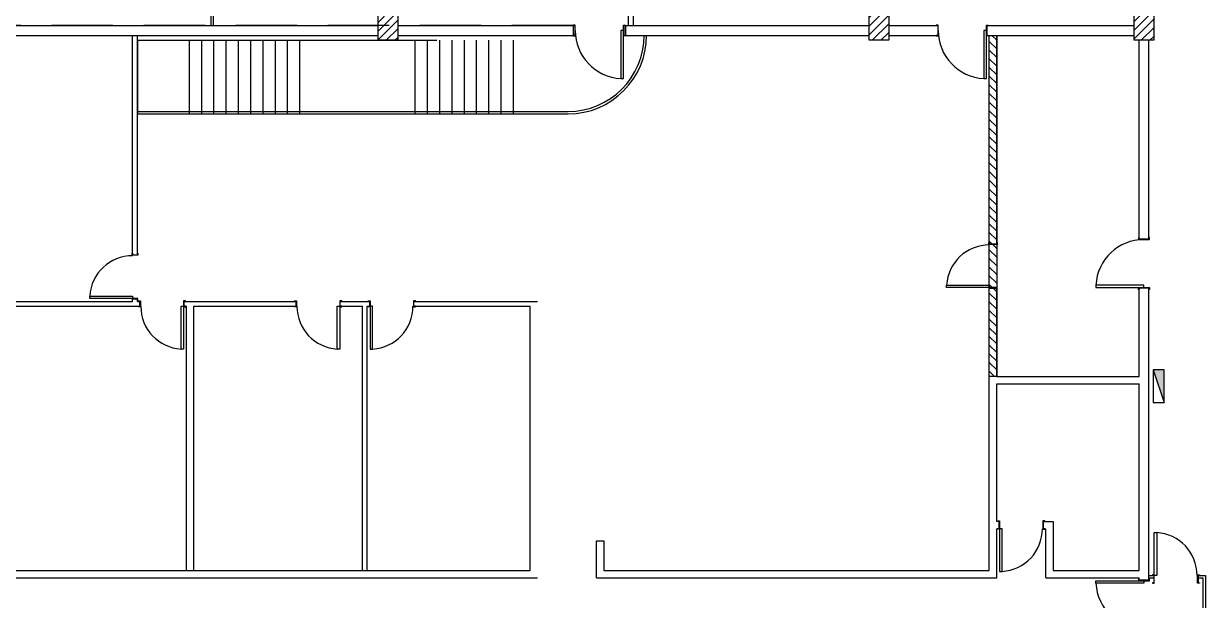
# Model space of a CAD drawing. Header units: millimetres. Extents: x 69.2 to 159.5, y 66.7 to 165.8.
# Drawn here: x 82.35 to 106.42, y 95.71 to 107.46 of the extents above; entities that cross this region are included whole.
import ezdxf

# ---------------------------------------------------------------- set-up
doc = ezdxf.new("R2010")
doc.units = ezdxf.units.MM
doc.linetypes.add('HIDDEN2', pattern=[0.1875, 0.125, -0.0625])
doc.layers.add('CIVIL-ARQ', color=8, linetype='Continuous')

# ---------------------------------------------------------------- blocks, each defined once
blk = doc.blocks.new('A$C3E6B7836')
h = blk.add_hatch()
h.set_pattern_fill('ANSI31', color=256, style=0)
h.set_pattern_definition([(45, (-13.37838, -34.88476), (-0.08838835, 0.08838835), [])])
h.paths.add_polyline_path([(-0.2, -0.3), (-0.2, 0.3), (0.2, 0.3), (0.2, -0.3)])
blk.add_lwpolyline([(-0.2, -0.3), (-0.2, 0.3), (0.2, 0.3), (0.2, -0.3), (-0.2, -0.3)])

msp = doc.modelspace()

# ---------------------------------------------------------------- hatches: boundary and pattern name
at = {"layer": 'CIVIL-ARQ'}
h = msp.add_hatch(dxfattribs=at)
h.set_pattern_fill('ANSI31', color=256, angle=90, style=0)
h.set_pattern_definition([(135, (-12.40844, 255.28243), (-0.08838835, -0.08838835), [])])
h.paths.add_polyline_path([(102.167179, 100.267529), (102.017179, 100.267529), (102.017179, 107.217529), (102.167179, 107.217529)])
h = msp.add_hatch(color=256, dxfattribs=at)
h.dxf.hatch_style = 1
h.paths.add_polyline_path([(105.353838, 100.403331), (105.579171, 100.403331), (105.579171, 99.738124)])

# ---------------------------------------------------------------- linework, layer by layer
for p, q in [((94.767179, 107.417529), (94.767179, 116.784073)), ((94.667179, 107.417529), (94.667179, 116.727621)), ((86.167179, 107.417529), (86.167179, 108.017529)), ((86.217179, 107.417529), (86.217179, 108.017529)), ((79.967179, 107.417529), (89.567179, 107.417529)), ((89.967179, 107.417529), (90.91452, 107.417529)), ((90.639731, 107.417529), (93.543706, 107.417529)), ((93.543706, 107.417529), (93.543706, 107.217529)), ((94.603706, 107.417529), (99.567179, 107.417529)), ((94.603706, 107.417529), (94.603706, 107.217529)), ((99.967179, 107.417529), (100.977179, 107.417529)), ((101.957179, 107.417529), (104.967179, 107.417529)), ((79.967179, 107.217529), (89.567179, 107.217529)), ((84.567179, 102.737529), (84.567179, 107.217529)), ((84.667179, 102.737529), (84.667179, 107.217529)), ((84.667179, 107.117529), (84.667179, 105.617529)), ((84.667179, 107.117529), (90.767179, 107.117529)), ((85.718686, 107.117529), (85.718686, 105.617529)), ((85.968686, 107.117529), (85.968686, 105.617529)), ((86.218686, 107.117529), (86.218686, 105.617529)), ((86.468686, 107.117529), (86.468686, 105.617529)), ((86.718686, 107.117529), (86.718686, 105.617529)), ((86.968686, 107.117529), (86.968686, 105.617529)), ((87.218686, 107.117529), (87.218686, 105.617529)), ((87.468686, 107.117529), (87.468686, 105.617529)), ((87.718686, 107.117529), (87.718686, 105.617529)), ((87.968686, 107.117529), (87.968686, 105.617529)), ((89.967179, 107.217529), (90.91452, 107.217529)), ((90.318686, 107.117529), (90.318686, 105.617529)), ((90.568686, 107.117529), (90.568686, 105.617529)), ((90.639731, 107.217529), (93.543706, 107.217529)), ((90.639731, 107.217529), (90.699731, 107.217529)), ((90.818686, 107.117529), (90.818686, 105.617529)), ((91.068686, 107.117529), (91.068686, 105.617529)), ((91.318686, 107.117529), (91.318686, 105.617529)), ((91.568686, 107.117529), (91.568686, 105.617529)), ((91.818686, 107.117529), (91.818686, 105.617529)), ((92.068686, 107.117529), (92.068686, 105.617529)), ((92.318686, 107.117529), (92.318686, 105.617529)), ((94.603706, 107.217529), (99.567179, 107.217529)), ((99.967179, 107.217529), (100.977179, 107.217529)), ((101.957179, 107.217529), (102.017179, 107.217529)), ((102.017179, 102.957529), (102.017179, 107.217529)), ((102.167179, 107.217529), (104.967179, 107.217529)), ((102.167179, 102.957529), (102.167179, 107.217529)), ((105.067179, 103.057529), (105.067179, 107.117529)), ((105.267179, 103.057529), (105.267179, 107.117529)), ((84.667179, 105.667529), (93.436366, 105.667529)), ((84.667179, 105.617529), (93.436366, 105.617529)), ((102.017179, 96.317529), (102.017179, 102.077529)), ((102.167179, 100.267529), (102.167179, 102.077529)), ((105.067179, 100.267529), (105.067179, 102.077529)), ((105.267179, 96.107529), (105.267179, 102.077529)), ((84.567179, 101.797529), (84.567179, 101.857529)), ((84.667179, 101.797529), (84.667179, 101.857529)), ((79.567179, 101.797529), (84.567179, 101.797529)), ((79.567179, 101.697529), (84.727179, 101.697529)), ((84.667179, 101.797529), (84.727179, 101.797529)), ((85.607179, 101.797529), (87.907179, 101.797529)), ((85.607179, 101.697529), (85.667179, 101.697529)), ((85.667179, 96.317529), (85.667179, 101.697529)), ((85.817179, 96.317529), (85.817179, 101.697529)), ((85.817179, 101.697529), (87.907179, 101.697529)), ((88.787179, 101.797529), (89.407179, 101.797529)), ((88.787179, 101.697529), (89.247179, 101.697529)), ((89.247179, 96.317529), (89.247179, 101.697529)), ((89.347179, 101.697529), (89.407179, 101.697529)), ((89.347179, 96.317529), (89.347179, 101.697529)), ((90.287179, 101.797529), (92.817179, 101.797529)), ((90.287179, 101.697529), (92.667179, 101.697529)), ((92.667179, 96.317529), (92.667179, 101.697529)), ((105.353838, 100.403331), (105.579171, 99.738124)), ((102.167179, 100.267529), (105.067179, 100.267529)), ((102.167179, 97.317529), (102.167179, 100.117529)), ((102.167179, 100.117529), (105.067179, 100.117529)), ((105.067179, 96.317529), (105.067179, 100.117529)), ((102.187179, 97.317529), (102.167179, 97.317529)), ((103.147179, 97.317529), (103.167179, 97.317529)), ((103.167179, 97.317529), (103.317179, 97.317529)), ((103.317179, 97.317529), (103.317179, 96.317529)), ((102.167179, 96.167529), (102.167179, 97.167529)), ((102.187179, 97.167529), (102.167179, 97.167529)), ((103.147179, 97.167529), (103.167179, 97.167529)), ((103.167179, 96.167529), (103.167179, 97.167529)), ((94.017179, 96.167529), (94.017179, 96.917529)), ((94.017179, 96.917529), (94.167179, 96.917529)), ((94.167179, 96.917529), (94.167179, 96.317529)), ((79.567179, 96.317529), (92.667179, 96.317529)), ((94.167179, 96.317529), (102.017179, 96.317529)), ((103.317179, 96.317529), (105.067179, 96.317529)), ((79.367179, 96.167529), (92.817179, 96.167529)), ((94.017179, 96.167529), (102.167179, 96.167529)), ((103.167179, 96.167529), (105.067179, 96.167529)), ((105.067179, 96.107529), (105.067179, 96.167529))]:
    msp.add_line(p, q, dxfattribs=at)
at = {"layer": 'CIVIL-ARQ', "linetype": 'HIDDEN2', "ltscale": 10}
msp.add_line((93.543706, 107.417529), (69.367179, 107.417529), dxfattribs=at)
at = {"layer": 'CIVIL-ARQ'}
for points in [[(93.573706, 107.217529), (93.543706, 107.217529), (93.543706, 107.207529), (93.583706, 107.207529), (93.583706, 107.427529), (93.543706, 107.427529), (93.543706, 107.417529), (93.573706, 107.417529), (93.573706, 107.217529)], [(94.573706, 107.217529), (94.603706, 107.217529), (94.603706, 107.207529), (94.563706, 107.207529), (94.563706, 107.427529), (94.603706, 107.427529), (94.603706, 107.417529), (94.573706, 107.417529), (94.573706, 107.217529)], [(100.967179, 107.217529), (100.937179, 107.217529), (100.937179, 107.207529), (100.977179, 107.207529), (100.977179, 107.427529), (100.937179, 107.427529), (100.937179, 107.417529), (100.967179, 107.417529), (100.967179, 107.217529)], [(101.967179, 107.217529), (101.997179, 107.217529), (101.997179, 107.207529), (101.957179, 107.207529), (101.957179, 107.427529), (101.997179, 107.427529), (101.997179, 107.417529), (101.967179, 107.417529), (101.967179, 107.217529)], [(94.563706, 106.337529), (94.563706, 107.317529), (94.513706, 107.317529), (94.513706, 106.337529), (94.563706, 106.337529)], [(101.957179, 106.337529), (101.957179, 107.317529), (101.907179, 107.317529), (101.907179, 106.337529), (101.957179, 106.337529)], [(102.167179, 100.267529), (102.017179, 100.267529), (102.017179, 107.217529), (102.167179, 107.217529), (102.167179, 100.267529)], [(105.067179, 103.067529), (105.067179, 103.097529), (105.057179, 103.097529), (105.057179, 103.057529), (105.277179, 103.057529), (105.277179, 103.097529), (105.267179, 103.097529), (105.267179, 103.067529), (105.067179, 103.067529)], [(84.667179, 102.747529), (84.667179, 102.777529), (84.677179, 102.777529), (84.677179, 102.737529), (84.557179, 102.737529), (84.557179, 102.777529), (84.567179, 102.777529), (84.567179, 102.747529), (84.667179, 102.747529)], [(102.167179, 102.967529), (102.167179, 102.997529), (102.177179, 102.997529), (102.177179, 102.957529), (102.007179, 102.957529), (102.007179, 102.997529), (102.017179, 102.997529), (102.017179, 102.967529), (102.167179, 102.967529)], [(102.017179, 102.077529), (101.147179, 102.077529), (101.147179, 102.127529), (102.017179, 102.127529), (102.017179, 102.077529)], [(102.167179, 102.067529), (102.167179, 102.037529), (102.177179, 102.037529), (102.177179, 102.077529), (102.007179, 102.077529), (102.007179, 102.037529), (102.017179, 102.037529), (102.017179, 102.067529), (102.167179, 102.067529)], [(104.187179, 102.077529), (105.167179, 102.077529), (105.167179, 102.127529), (104.187179, 102.127529), (104.187179, 102.077529)], [(105.067179, 102.067529), (105.067179, 102.037529), (105.057179, 102.037529), (105.057179, 102.077529), (105.277179, 102.077529), (105.277179, 102.037529), (105.267179, 102.037529), (105.267179, 102.067529), (105.067179, 102.067529)], [(84.567179, 101.857529), (83.697179, 101.857529), (83.697179, 101.907529), (84.567179, 101.907529), (84.567179, 101.857529)], [(84.667179, 101.847529), (84.667179, 101.817529), (84.677179, 101.817529), (84.677179, 101.857529), (84.557179, 101.857529), (84.557179, 101.817529), (84.567179, 101.817529), (84.567179, 101.847529), (84.667179, 101.847529)], [(84.717179, 101.797529), (84.687179, 101.797529), (84.687179, 101.807529), (84.727179, 101.807529), (84.727179, 101.687529), (84.687179, 101.687529), (84.687179, 101.697529), (84.717179, 101.697529), (84.717179, 101.797529)], [(85.607179, 101.697529), (85.607179, 100.827529), (85.557179, 100.827529), (85.557179, 101.697529), (85.607179, 101.697529)], [(85.617179, 101.797529), (85.647179, 101.797529), (85.647179, 101.807529), (85.607179, 101.807529), (85.607179, 101.687529), (85.647179, 101.687529), (85.647179, 101.697529), (85.617179, 101.697529), (85.617179, 101.797529)], [(87.897179, 101.797529), (87.867179, 101.797529), (87.867179, 101.807529), (87.907179, 101.807529), (87.907179, 101.687529), (87.867179, 101.687529), (87.867179, 101.697529), (87.897179, 101.697529), (87.897179, 101.797529)], [(88.787179, 101.697529), (88.787179, 100.827529), (88.737179, 100.827529), (88.737179, 101.697529), (88.787179, 101.697529)], [(88.797179, 101.797529), (88.827179, 101.797529), (88.827179, 101.807529), (88.787179, 101.807529), (88.787179, 101.687529), (88.827179, 101.687529), (88.827179, 101.697529), (88.797179, 101.697529), (88.797179, 101.797529)], [(89.397179, 101.797529), (89.367179, 101.797529), (89.367179, 101.807529), (89.407179, 101.807529), (89.407179, 101.687529), (89.367179, 101.687529), (89.367179, 101.697529), (89.397179, 101.697529), (89.397179, 101.797529)], [(89.407179, 101.697529), (89.407179, 100.827529), (89.457179, 100.827529), (89.457179, 101.697529), (89.407179, 101.697529)], [(90.297179, 101.797529), (90.327179, 101.797529), (90.327179, 101.807529), (90.287179, 101.807529), (90.287179, 101.687529), (90.327179, 101.687529), (90.327179, 101.697529), (90.297179, 101.697529), (90.297179, 101.797529)], [(102.217179, 97.317529), (102.187179, 97.317529), (102.187179, 97.327529), (102.227179, 97.327529), (102.227179, 97.157529), (102.187179, 97.157529), (102.187179, 97.167529), (102.217179, 97.167529), (102.217179, 97.317529)], [(103.117179, 97.317529), (103.147179, 97.317529), (103.147179, 97.327529), (103.107179, 97.327529), (103.107179, 97.157529), (103.147179, 97.157529), (103.147179, 97.167529), (103.117179, 97.167529), (103.117179, 97.317529)], [(102.227179, 97.167529), (102.227179, 96.297529), (102.277179, 96.297529), (102.277179, 97.167529), (102.227179, 97.167529)], [(105.377179, 96.217529), (105.377179, 97.087529), (105.427179, 97.087529), (105.427179, 96.217529), (105.377179, 96.217529)], [(104.187179, 96.107529), (105.167179, 96.107529), (105.167179, 96.057529), (104.187179, 96.057529), (104.187179, 96.107529)], [(105.067179, 96.117529), (105.067179, 96.147529), (105.057179, 96.147529), (105.057179, 96.107529), (105.277179, 96.107529), (105.277179, 96.147529), (105.267179, 96.147529), (105.267179, 96.117529), (105.067179, 96.117529)], [(105.267179, 96.217529), (105.377179, 96.217529)], [(105.267179, 96.167529), (105.377179, 96.167529)], [(105.367179, 96.067529), (105.337179, 96.067529), (105.337179, 96.057529), (105.377179, 96.057529), (105.377179, 96.227529), (105.337179, 96.227529), (105.337179, 96.217529), (105.367179, 96.217529), (105.367179, 96.067529)], [(106.267179, 96.067529), (106.297179, 96.067529), (106.297179, 96.057529), (106.257179, 96.057529), (106.257179, 96.227529), (106.297179, 96.227529), (106.297179, 96.217529), (106.267179, 96.217529), (106.267179, 96.067529)], [(106.257179, 96.217529), (106.417179, 96.217529), (106.417179, 87.497529)], [(106.257179, 96.167529), (106.367179, 96.167529), (106.367179, 87.497529)]]:
    msp.add_lwpolyline(points, dxfattribs=at)
msp.add_lwpolyline([(105.579171, 100.403331), (105.353838, 100.403331), (105.353838, 99.738124), (105.579171, 99.738124)], close=True, dxfattribs=at)
for centre, radius, start, end in [((93.436366, 107.217529), 1.6, 270, 0), ((93.436366, 107.217529), 1.55, 270, 0), ((94.563706, 107.317529), 0.981275, 180, 267.079278), ((101.957179, 107.317529), 0.981275, 180, 267.079278), ((105.167179, 102.077529), 0.981275, 90, 177.079278), ((102.017179, 102.077529), 0.871436, 90, 176.710757), ((84.567179, 101.857529), 0.871436, 90, 176.710757), ((85.607179, 101.697529), 0.871436, 180, 266.710757), ((88.787179, 101.697529), 0.871436, 180, 266.710757), ((89.407179, 101.697529), 0.871436, 273.289243, 0), ((102.227179, 97.167529), 0.871436, 273.289243, 0), ((105.377179, 96.217529), 0.871436, 0, 86.710757), ((105.167179, 96.107529), 0.981275, 182.920722, 270)]:
    msp.add_arc(centre, radius, start, end, dxfattribs=at)

# ---------------------------------------------------------------- block references
for p in [(89.767179, 107.417529), (99.767179, 107.417529), (105.167179, 107.417529)]:
    msp.add_blockref('A$C3E6B7836', p, dxfattribs=at)

doc.saveas('drawing.dxf')
